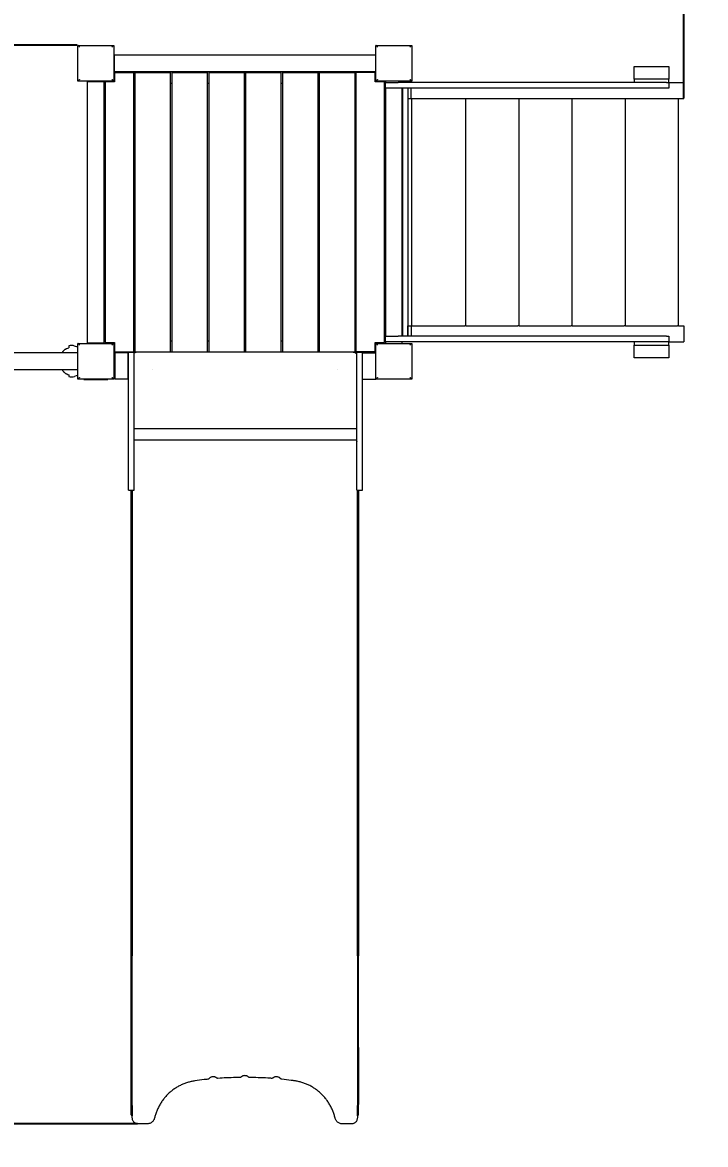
# Model space of a CAD drawing. Extents: x -4644 to 4111, y -3843 to 4581.
# Drawn here: x 149 to 1982, y -1300 to 1712 of the extents above; entities that cross this region are included whole.
import ezdxf

# ---------------------------------------------------------------- set-up
doc = ezdxf.new("R2010")
doc.units = 0
doc.header["$LTSCALE"] = 5
doc.header["$PDMODE"] = 33
doc.header["$PDSIZE"] = 20
doc.linetypes.add('HIDDEN', pattern=[0.375, 0.25, -0.125])
doc.layers.get('Defpoints').update_dxf_attribs({"linetype": 'CONTINUOUS'})
for name, color, linetype in [('LCPROD_FALLINGSPACE', 63, 'HIDDEN'), ('Lg_area', 4, 'CONTINUOUS'), ('Lg_dim', 7, 'CONTINUOUS'), ('Lg_prod', 40, 'CONTINUOUS')]:
    doc.layers.add(name, color=color, linetype=linetype)
doc.styles.add('LG1', font='arial.ttf', dxfattribs={"height": 185})
doc.styles.get("Standard").update_dxf_attribs({"font": 'SIMPLEX'})
doc.dimstyles.new('LG_DIM', dxfattribs={"dimtxt": 2.5, "dimasz": 2.5, "dimexe": 1.25, "dimexo": 0.625, "dimtad": 1, "dimdec": 4, "dimdsep": 46, "dimlunit": 6, "dimtxsty": 'STANDARD', "dimcen": 2.5, "dimadec": 0, "dimazin": 0, "dimtfac": 1, "dimtdec": 4, "dimtmove": 0, "dimatfit": 3, "dimfxl": 1, "dimtolj": 1, "dimtzin": 0, "dimarcsym": 0})

# ---------------------------------------------------------------- blocks, each defined once
blk = doc.blocks.new('*D4')
at = {"layer": 'Defpoints', "color": 0}
for p in [(1167, 3125.3), (1050.3, -3127.7), (3830.4, -3127.7)]:
    blk.add_point(p, dxfattribs=at)
at = {"layer": 'Lg_dim', "color": 0, "lineweight": -2}
for p, q in [((1168, 3125.3), (3880.4, 3125.3)), ((3830.4, 3005.3), (3830.4, 143.3)), ((3830.4, -3007.7), (3830.4, -145.6)), ((1051.3, -3127.7), (3880.4, -3127.7))]:
    blk.add_line(p, q, dxfattribs=at)
at = {"layer": 'Lg_dim', "color": 0}
for points in [[(3850.4, 3005.3), (3810.4, 3005.3), (3830.4, 3125.3)], [(3810.4, -3007.7), (3850.4, -3007.7), (3830.4, -3127.7)]]:
    blk.add_solid(points, dxfattribs=at)
at = {"layer": 'Lg_dim', "color": 4, "insert": (3830.4, -1.2), "char_height": 185, "attachment_point": 5, "style": 'LG1'}
blk.add_mtext('\\A1;6250', dxfattribs=at)
blk = doc.blocks.new('*D5')
at = {"layer": 'Defpoints', "color": 0}
for p in [(-3507, 787.6), (2836, 802.8), (-3507, -3721.8)]:
    blk.add_point(p, dxfattribs=at)
at = {"layer": 'Lg_dim', "color": 0, "lineweight": -2}
for p, q in [((-3507, 786.6), (-3507, -3771.8)), ((2836, 801.8), (2836, -3771.8)), ((-3387, -3721.8), (-794.7, -3721.8)), ((2716, -3721.8), (-142.5, -3721.8))]:
    blk.add_line(p, q, dxfattribs=at)
at = {"layer": 'Lg_dim', "color": 0}
for points in [[(-3387, -3701.8), (-3387, -3741.8), (-3507, -3721.8)], [(2716, -3741.8), (2716, -3701.8), (2836, -3721.8)]]:
    blk.add_solid(points, dxfattribs=at)
at = {"layer": 'Lg_dim', "color": 4, "insert": (-468.6, -3721.8), "char_height": 185, "attachment_point": 5, "style": 'LG1'}
blk.add_mtext('\\A1;6340', dxfattribs=at)
blk = doc.blocks.new('*D6')
at = {"layer": 'Defpoints', "color": 0}
for p in [(-4363.7, 1651.6), (296.7, 1651.6), (458.7, -1244.5)]:
    blk.add_point(p, dxfattribs=at)
at = {"layer": 'Lg_dim', "color": 0, "lineweight": -2}
for p, q in [((295.7, 1651.6), (-4413.7, 1651.6)), ((-4363.7, 1531.6), (-4363.7, 347.9)), ((-4363.7, -1124.5), (-4363.7, 59.1)), ((457.7, -1244.5), (-4413.7, -1244.5))]:
    blk.add_line(p, q, dxfattribs=at)
at = {"layer": 'Lg_dim', "color": 0}
for points in [[(-4343.7, 1531.6), (-4383.7, 1531.6), (-4363.7, 1651.6)], [(-4383.7, -1124.5), (-4343.7, -1124.5), (-4363.7, -1244.5)]]:
    blk.add_solid(points, dxfattribs=at)
at = {"layer": 'Lg_dim', "color": 4, "insert": (-4363.7, 203.5), "char_height": 185, "attachment_point": 5, "style": 'LG1'}
blk.add_mtext('\\A1;2900', dxfattribs=at)
blk = doc.blocks.new('*D7')
at = {"layer": 'Defpoints', "color": 0}
for p in [(1924.4, 3427.1), (1924.4, 1507.8), (-2103.8, 821.8)]:
    blk.add_point(p, dxfattribs=at)
at = {"layer": 'Lg_dim', "color": 0, "lineweight": -2}
for p, q in [((-2103.8, 822.8), (-2103.8, 3477.1)), ((1924.4, 1508.8), (1924.4, 3477.1)), ((-1983.8, 3427.1), (-419, 3427.1)), ((1804.4, 3427.1), (239.6, 3427.1))]:
    blk.add_line(p, q, dxfattribs=at)
at = {"layer": 'Lg_dim', "color": 0}
for points in [[(-1983.8, 3447.1), (-1983.8, 3407.1), (-2103.8, 3427.1)], [(1804.4, 3407.1), (1804.4, 3447.1), (1924.4, 3427.1)]]:
    blk.add_solid(points, dxfattribs=at)
at = {"layer": 'Lg_dim', "color": 4, "insert": (-89.7, 3427.1), "char_height": 185, "attachment_point": 5, "style": 'LG1'}
blk.add_mtext('\\A1;4030', dxfattribs=at)

msp = doc.modelspace()

# ---------------------------------------------------------------- linework, layer by layer
at = {"layer": 'LCPROD_FALLINGSPACE', "linetype": 'Continuous', "lineweight": 0}
msp.add_arc((1910, 1602.8), 1500, 0, 90, dxfattribs=at)
at = {"layer": 'Lg_area', "linetype": 'Continuous', "lineweight": 0}
msp.add_arc((1336, 1602.8), 1500, 0, 85.6683, dxfattribs=at)
at = {"layer": 'Lg_prod', "linetype": 'Continuous', "lineweight": 0}
for p, q in [((297.5, 1554.8), (297.5, 1650.8)), ((297.5, 1650.8), (393.5, 1650.8)), ((393.5, 1650.8), (393.5, 1554.8)), ((1097.5, 1554.8), (1097.5, 1650.8)), ((1097.5, 1650.8), (1193.5, 1650.8)), ((1193.5, 1650.8), (1193.5, 1554.8)), ((395, 1625.3), (393.5, 1625.3)), ((393.5, 1625.3), (393.5, 1580.3)), ((395, 1625.3), (1096, 1625.3)), ((395, 1625.3), (395, 1580.3)), ((1097.5, 1625.3), (1096, 1625.3)), ((1096, 1625.3), (1096, 1580.3)), ((1097.5, 1580.3), (1097.5, 1625.3)), ((393.5, 1580.3), (395, 1580.3)), ((394.5, 1552.8), (394.5, 1580.3)), ((395, 1580.3), (1096, 1580.3)), ((395.5, 1577.8), (395.5, 1552.8)), ((395.5, 1577.8), (446.5, 1577.8)), ((446.5, 1577.8), (446.5, 827.8)), ((450.5, 1577.8), (545.5, 1577.8)), ((450.5, 1577.8), (450.5, 827.8)), ((545.5, 1577.8), (545.5, 828.4)), ((549.5, 1577.8), (644.5, 1577.8)), ((549.5, 1577.8), (549.5, 828.4)), ((644.5, 1577.8), (644.5, 828.4)), ((648.5, 1577.8), (743.5, 1577.8)), ((648.5, 1577.8), (648.5, 828.4)), ((743.5, 1577.8), (743.5, 828.4)), ((747.5, 1577.8), (842.5, 1577.8)), ((747.5, 1577.8), (747.5, 828.4)), ((842.5, 1577.8), (842.5, 828.4)), ((846.5, 1577.8), (941.5, 1577.8)), ((846.5, 1577.8), (846.5, 828.4)), ((941.5, 1577.8), (941.5, 828.4)), ((945.5, 1577.8), (1040.5, 1577.8)), ((945.5, 1577.8), (945.5, 828.4)), ((1040.5, 1577.8), (1040.5, 827.8)), ((1044.5, 827.8), (1044.5, 1577.8)), ((1095.5, 1577.8), (1044.5, 1577.8)), ((1095.5, 1552.8), (1095.5, 1577.8)), ((1096, 1580.3), (1097.5, 1580.3)), ((1096.5, 1552.8), (1096.5, 1580.3)), ((1790.4, 1559.8), (1790.4, 1593.8)), ((1790.4, 1593.8), (1883.4, 1593.8)), ((1883.4, 1593.8), (1883.4, 1559.8)), ((393.5, 1554.8), (297.5, 1554.8)), ((323, 1554.8), (323, 1553.3)), ((368, 1554.8), (323, 1554.8)), ((323, 852.3), (323, 1553.3)), ((323, 1553.3), (368, 1553.3)), ((368, 1553.3), (368, 1554.8)), ((368, 852.3), (368, 1553.3)), ((370.5, 1552.8), (370.5, 852.8)), ((395.5, 1552.8), (370.5, 1552.8)), ((450.5, 1548.4), (446.5, 1548.4)), ((549.5, 1548.4), (545.5, 1548.4)), ((648.5, 1548.4), (644.5, 1548.4)), ((747.5, 1548.4), (743.5, 1548.4)), ((846.5, 1548.4), (842.5, 1548.4)), ((945.5, 1548.4), (941.5, 1548.4)), ((1044.5, 1548.4), (1040.5, 1548.4)), ((1120.5, 1552.8), (1095.5, 1552.8)), ((1193.5, 1554.8), (1097.5, 1554.8)), ((1120.5, 852.8), (1120.5, 1552.8)), ((1123, 1554.8), (1123, 1550.8)), ((1168, 1554.8), (1123, 1554.8)), ((1123, 1535.8), (1123, 1550.8)), ((1123, 1550.8), (1128.7, 1550.8)), ((1128.7, 1550.8), (1157, 1550.8)), ((1877.4, 1550.8), (1157, 1550.8)), ((1168, 1550.8), (1168, 1554.8)), ((1883.4, 1559.8), (1790.4, 1559.8)), ((1790.4, 1559.8), (1790.4, 1550.8)), ((1877.4, 1550.8), (1883.3, 1550.8)), ((1883.3, 1550.8), (1883.4, 1550.8)), ((1883.4, 1550.8), (1883.4, 1559.8)), ((1883.4, 1550.8), (1924.4, 1550.8)), ((1883.4, 1550.8), (1883.4, 1535.8)), ((1924.4, 1507.8), (1924.4, 1550.8)), ((1123, 1535.8), (1123, 869.8)), ((1128.7, 1535.8), (1123, 1535.8)), ((1157, 1535.8), (1128.7, 1535.8)), ((1877.4, 1535.8), (1157, 1535.8)), ((1168, 869.8), (1168, 1535.8)), ((1168.5, 1507.8), (1168, 1507.8)), ((1168.5, 1535.8), (1168.5, 869.8)), ((1183.5, 1535.8), (1183.5, 1507.8)), ((1183.5, 1535.8), (1183.5, 869.8)), ((1183.5, 1507.8), (1192.3, 1507.8)), ((1192.3, 1507.8), (1192.3, 1535.8)), ((1192.3, 1507.8), (1335.7, 1507.8)), ((1194, 897.8), (1194, 1507.8)), ((1335.7, 1507.8), (1339, 1507.8)), ((1339, 1507.8), (1478.5, 1507.8)), ((1339, 897.8), (1339, 1507.8)), ((1478.5, 1507.8), (1481.7, 1507.8)), ((1481.7, 1507.8), (1621.2, 1507.8)), ((1481.7, 897.8), (1481.7, 1507.8)), ((1621.2, 1507.8), (1624.4, 1507.8)), ((1624.4, 1507.8), (1763.9, 1507.8)), ((1624.4, 897.8), (1624.4, 1507.8)), ((1763.9, 1507.8), (1767.2, 1507.8)), ((1767.2, 1507.8), (1906.6, 1507.8)), ((1767.2, 897.8), (1767.2, 1507.8)), ((1883.4, 1535.8), (1877.4, 1535.8)), ((1906.6, 1507.8), (1909.9, 1507.8)), ((1909.9, 1507.8), (1924.4, 1507.8)), ((1909.9, 897.8), (1909.9, 1507.8)), ((1168.5, 897.8), (1168, 897.8)), ((1183.5, 869.8), (1183.5, 897.8)), ((1183.5, 897.8), (1192.3, 897.8)), ((1192.3, 897.8), (1335.7, 897.8)), ((1192.3, 897.8), (1192.3, 869.8)), ((1339, 897.8), (1335.7, 897.8)), ((1339, 897.8), (1478.5, 897.8)), ((1481.7, 897.8), (1478.5, 897.8)), ((1481.7, 897.8), (1621.2, 897.8)), ((1624.4, 897.8), (1621.2, 897.8)), ((1624.4, 897.8), (1763.9, 897.8)), ((1767.2, 897.8), (1763.9, 897.8)), ((1767.2, 897.8), (1906.6, 897.8)), ((1909.9, 897.8), (1906.6, 897.8)), ((1909.9, 897.8), (1924.4, 897.8)), ((1924.4, 897.8), (1924.4, 854.8)), ((273, 844), (273, 839)), ((297.5, 840.5), (288.5, 843.6)), ((297.5, 754.8), (297.5, 850.8)), ((297.5, 850.8), (393.5, 850.8)), ((323, 852.3), (323, 850.8)), ((323, 852.3), (368, 852.3)), ((323, 850.8), (368, 850.8)), ((368, 850.8), (368, 852.3)), ((370.5, 852.8), (395.5, 852.8)), ((393.5, 850.8), (393.5, 754.8)), ((394.5, 852.8), (394.5, 825.3)), ((395.5, 852.8), (395.5, 827.8)), ((446.5, 857.2), (450.5, 857.2)), ((545.5, 857.2), (549.5, 857.2)), ((644.5, 857.2), (648.5, 857.2)), ((743.5, 857.2), (747.5, 857.2)), ((842.5, 857.2), (846.5, 857.2)), ((941.5, 857.2), (945.5, 857.2)), ((1040.5, 857.2), (1044.5, 857.2)), ((1095.5, 852.8), (1120.5, 852.8)), ((1095.5, 827.8), (1095.5, 852.8)), ((1096.5, 852.8), (1096.5, 825.3)), ((1097.5, 754.8), (1097.5, 850.8)), ((1097.5, 850.8), (1193.5, 850.8)), ((1123, 854.8), (1123, 869.8)), ((1123, 869.8), (1128.7, 869.8)), ((1123, 854.8), (1123, 850.8)), ((1128.7, 854.8), (1123, 854.8)), ((1123, 850.8), (1168, 850.8)), ((1128.7, 869.8), (1157, 869.8)), ((1157, 854.8), (1128.7, 854.8)), ((1877.4, 869.8), (1157, 869.8)), ((1877.4, 854.8), (1157, 854.8)), ((1168, 850.8), (1168, 854.8)), ((1193.5, 850.8), (1193.5, 754.8)), ((1790.4, 854.8), (1790.4, 845.8)), ((1790.4, 845.8), (1883.4, 845.8)), ((1790.4, 811.8), (1790.4, 845.8)), ((1877.4, 869.8), (1883.4, 869.8)), ((1883.3, 854.8), (1877.4, 854.8)), ((1883.4, 854.8), (1883.3, 854.8)), ((1883.4, 869.8), (1883.4, 854.8)), ((1883.4, 854.8), (1924.4, 854.8)), ((1883.4, 845.8), (1883.4, 854.8)), ((1883.4, 845.8), (1883.4, 811.8)), ((297.5, 825.3), (-2006.5, 825.3)), ((297.5, 780.3), (297.5, 825.3)), ((433.1, 825.3), (393.5, 825.3)), ((393.5, 825.3), (393.5, 780.3)), ((395.5, 827.8), (446.5, 827.8)), ((396.8, 824.9), (396.8, 754.9)), ((431.8, 824.9), (396.8, 824.9)), ((431.8, 824.9), (431.8, 754.9)), ((433.1, 811.8), (433.1, 826.8)), ((433.1, 826.8), (448.1, 826.8)), ((448.1, 811.8), (448.1, 826.8)), ((448.3, 825.3), (448.1, 825.3)), ((450.5, 827.8), (456.9, 827.8)), ((465.5, 828.4), (1025.5, 828.4)), ((1034.1, 827.8), (1040.5, 827.8)), ((1046, 825.3), (1042.7, 825.3)), ((1095.5, 827.8), (1044.5, 827.8)), ((1045.5, 821.2), (1045.5, 779.8)), ((1046, 811.8), (1046, 826.8)), ((1046, 826.8), (1061, 826.8)), ((1061, 811.8), (1061, 826.8)), ((1097.5, 825.3), (1061, 825.3)), ((1061.8, 754.9), (1061.8, 824.9)), ((1061.8, 824.9), (1096.8, 824.9)), ((1096.8, 754.9), (1096.8, 824.9)), ((1097.5, 780.3), (1097.5, 825.3)), ((433.1, 516.8), (433.1, 811.8)), ((448.1, 516.8), (448.1, 811.8)), ((1046, 516.8), (1046, 811.8)), ((1061, 516.8), (1061, 811.8)), ((1883.4, 811.8), (1790.4, 811.8)), ((-2006.5, 780.3), (297.5, 780.3)), ((273, 766.6), (273, 761.6)), ((297.5, 765.1), (288.5, 762)), ((393.5, 754.8), (297.5, 754.8)), ((313, 754.8), (313, 753.3)), ((313, 753.3), (378, 753.3)), ((378, 754.8), (378, 753.3)), ((393.5, 780.3), (396.8, 780.3)), ((431.8, 754.9), (396.8, 754.9)), ((431.8, 780.3), (433.1, 780.3)), ((497.2, 780.3), (497.2, 780.3)), ((993.8, 780.3), (993.8, 780.3)), ((1045.5, 780.3), (1046, 780.3)), ((1045.5, 779.8), (1045.5, 733.8)), ((1061, 780.3), (1061.8, 780.3)), ((1061.8, 754.9), (1096.8, 754.9)), ((1096.8, 780.3), (1097.5, 780.3)), ((1193.5, 754.8), (1097.5, 754.8)), ((448.1, 621.8), (1045.8, 621.8)), ((1045.8, 591.8), (1045.8, 621.8)), ((448.1, 591.8), (1045.8, 591.8)), ((433.1, 456.8), (433.1, 516.8)), ((448.1, 456.8), (448.1, 516.8)), ((1046, 456.8), (1046, 516.8)), ((1061, 456.8), (1061, 516.8)), ((433.1, 456.8), (448.1, 456.8)), ((1046, 456.8), (1061, 456.8)), ((440.6, -1039.1), (440.6, -793.4)), ((443.3, -1039.2), (443.3, -793.4)), ((1047.7, -793.4), (1047.7, -1039.2)), ((1050.4, -1039.1), (1050.4, -793.4)), ((440.6, -1192.7), (440.6, -1039.1)), ((443.3, -1195.1), (443.3, -1039.2)), ((1047.7, -1039.2), (1047.7, -1195.1)), ((1050.4, -1039.1), (1050.4, -1192.7)), ((440.6, -1220.1), (440.6, -1192.7)), ((443.3, -1195.1), (443.3, -1222.6)), ((1047.7, -1222.6), (1047.7, -1195.1)), ((1050.4, -1220.1), (1050.4, -1192.7)), ((483.7, -1244.5), (458.7, -1244.5)), ((1032.3, -1244.5), (1007.3, -1244.5))]:
    msp.add_line(p, q, dxfattribs=at)
for centre, start, end in [((280.1, 819), 71, 105.7753), ((280.1, 786.6), 254.2247, 289)]:
    msp.add_arc(centre, 26, start, end, dxfattribs=at)
for centre, major_axis, ratio, start_param, end_param in [((318.9, 815.1), (66.8, 11.6), 0.701836, 2.659657, 2.685459), ((318.9, 790.5), (-66.8, 11.6), 0.701836, 0.456134, 0.481936), ((443.1, -1192.7), (-2.5, 0), 0.984808, 0, 1.630904)]:
    msp.add_ellipse(centre, major_axis=major_axis, ratio=ratio, start_param=start_param, end_param=end_param, dxfattribs=at)
for points, knots in [([(302.1, 1646.2), (302.1, 1646.2), (302.1, 1646.2), (301.6, 1646.7), (301, 1647.2), (299.4, 1648.8), (298.6, 1649.7), (297.7, 1650.6), (297.5, 1650.8), (297.5, 1650.8)], [-0.054665, -0.054665, -0.054665, -0.054665, 0, 0, 2.886993, 2.886993, 9.76026, 9.76026, 14.748006, 14.748006, 14.748006, 14.748006]), ([(388.9, 1646.2), (388.9, 1646.2), (388.9, 1646.2), (389.4, 1646.7), (390, 1647.2), (391.6, 1648.8), (392.4, 1649.7), (393.3, 1650.6), (393.5, 1650.8), (393.5, 1650.8)], [-0.054665, -0.054665, -0.054665, -0.054665, 0, 0, 2.886993, 2.886993, 9.76026, 9.76026, 14.748006, 14.748006, 14.748006, 14.748006]), ([(1102.1, 1646.2), (1102.1, 1646.2), (1102.1, 1646.2), (1101.6, 1646.7), (1101, 1647.2), (1099.4, 1648.8), (1098.6, 1649.7), (1097.7, 1650.6), (1097.5, 1650.8), (1097.5, 1650.8)], [-0.054665, -0.054665, -0.054665, -0.054665, 0, 0, 2.886993, 2.886993, 9.76026, 9.76026, 14.748006, 14.748006, 14.748006, 14.748006]), ([(1188.9, 1646.2), (1188.9, 1646.2), (1188.9, 1646.2), (1189.4, 1646.7), (1190, 1647.2), (1191.6, 1648.8), (1192.4, 1649.7), (1193.3, 1650.6), (1193.5, 1650.8), (1193.5, 1650.8)], [-0.054665, -0.054665, -0.054665, -0.054665, 0, 0, 2.886993, 2.886993, 9.76026, 9.76026, 14.748006, 14.748006, 14.748006, 14.748006]), ([(302.1, 1559.4), (302.1, 1559.4), (302.1, 1559.4), (301.6, 1558.8), (301, 1558.3), (299.4, 1556.7), (298.6, 1555.9), (297.7, 1555), (297.5, 1554.8), (297.5, 1554.8)], [-0.054665, -0.054665, -0.054665, -0.054665, 0, 0, 2.886993, 2.886993, 9.76026, 9.76026, 14.748006, 14.748006, 14.748006, 14.748006]), ([(393.5, 1554.8), (393.5, 1554.8), (393.3, 1555), (392.4, 1555.9), (391.6, 1556.7), (390, 1558.3), (389.4, 1558.8), (388.9, 1559.4), (388.9, 1559.4), (388.9, 1559.4)], [20.558259, 20.558259, 20.558259, 20.558259, 24.227592, 24.227592, 29.284044, 29.284044, 31.407917, 31.407917, 31.448132, 31.448132, 31.448132, 31.448132]), ([(1102.1, 1559.4), (1102.1, 1559.4), (1102.1, 1559.4), (1101.6, 1558.8), (1101, 1558.3), (1099.4, 1556.7), (1098.6, 1555.9), (1097.7, 1555), (1097.5, 1554.8), (1097.5, 1554.8)], [-0.054665, -0.054665, -0.054665, -0.054665, 0, 0, 2.886993, 2.886993, 9.76026, 9.76026, 14.748006, 14.748006, 14.748006, 14.748006]), ([(1193.5, 1554.8), (1193.5, 1554.8), (1193.3, 1555), (1192.4, 1555.9), (1191.6, 1556.7), (1190, 1558.3), (1189.4, 1558.8), (1188.9, 1559.4), (1188.9, 1559.4), (1188.9, 1559.4)], [20.558259, 20.558259, 20.558259, 20.558259, 24.227592, 24.227592, 29.284044, 29.284044, 31.407917, 31.407917, 31.448132, 31.448132, 31.448132, 31.448132]), ([(302.1, 846.2), (302.1, 846.2), (302.1, 846.2), (301.6, 846.7), (301, 847.2), (299.4, 848.8), (298.6, 849.7), (297.7, 850.6), (297.5, 850.8), (297.5, 850.8)], [-0.054665, -0.054665, -0.054665, -0.054665, 0, 0, 2.886993, 2.886993, 9.76026, 9.76026, 14.748006, 14.748006, 14.748006, 14.748006]), ([(388.9, 846.2), (388.9, 846.2), (388.9, 846.2), (389.4, 846.7), (390, 847.2), (391.6, 848.8), (392.4, 849.7), (393.3, 850.6), (393.5, 850.8), (393.5, 850.8)], [-0.054665, -0.054665, -0.054665, -0.054665, 0, 0, 2.886993, 2.886993, 9.76026, 9.76026, 14.748006, 14.748006, 14.748006, 14.748006]), ([(1102.1, 846.2), (1102.1, 846.2), (1102.1, 846.2), (1101.6, 846.7), (1101, 847.2), (1099.4, 848.8), (1098.6, 849.7), (1097.7, 850.6), (1097.5, 850.8), (1097.5, 850.8)], [-0.054665, -0.054665, -0.054665, -0.054665, 0, 0, 2.886993, 2.886993, 9.76026, 9.76026, 14.748006, 14.748006, 14.748006, 14.748006]), ([(1188.9, 846.2), (1188.9, 846.2), (1188.9, 846.2), (1189.4, 846.7), (1190, 847.2), (1191.6, 848.8), (1192.4, 849.7), (1193.3, 850.6), (1193.5, 850.8), (1193.5, 850.8)], [-0.054665, -0.054665, -0.054665, -0.054665, 0, 0, 2.886993, 2.886993, 9.76026, 9.76026, 14.748006, 14.748006, 14.748006, 14.748006]), ([(255.9, 826.5), (256.6, 827.9), (257.5, 829.2), (258.9, 830.8), (259.2, 831.1), (259.8, 831.8), (260.1, 832.1), (261.1, 833), (261.8, 833.5), (263.3, 834.6), (264.1, 835.1), (265.3, 835.9), (265.7, 836.1), (266.5, 836.5), (267, 836.8), (269.2, 837.8), (271, 838.5), (273, 839)], [0.00000056, 0.00000056, 0.00000056, 0.00000056, 0.00599976, 0.00599976, 0.00749957, 0.00749957, 0.00899937, 0.00899937, 0.01199897, 0.01199897, 0.01499857, 0.01499857, 0.01649837, 0.01649837, 0.01799817, 0.01799817, 0.02399737, 0.02399737, 0.02399737, 0.02399737]), ([(258.8, 830.7), (258.8, 830.7), (258.7, 830.6), (257.5, 829.2), (256.6, 827.9), (255.9, 826.5)], [0.017683201, 0.017683201, 0.017683201, 0.017683201, 0.018003575, 0.018003575, 0.024004698, 0.024004698, 0.024004698, 0.024004698]), ([(258.1, 829.8), (258.3, 830.1), (258.5, 830.3), (258.9, 830.8), (259.2, 831.1), (259.8, 831.8), (260.1, 832.1), (260.6, 832.5), (260.8, 832.7), (261, 832.8)], [0.00495113, 0.00495113, 0.00495113, 0.00495113, 0.005999765, 0.005999765, 0.007499565, 0.007499565, 0.008999366, 0.008999366, 0.009725422, 0.009725422, 0.009725422, 0.009725422]), ([(258.1, 829.8), (258.3, 830.1), (258.5, 830.3), (258.9, 830.8), (259.2, 831.1), (259.8, 831.8), (260.1, 832.1), (260.6, 832.5), (260.8, 832.7), (261, 832.8)], [0.00495113, 0.00495113, 0.00495113, 0.00495113, 0.005999765, 0.005999765, 0.007499565, 0.007499565, 0.008999366, 0.008999366, 0.009725422, 0.009725422, 0.009725422, 0.009725422]), ([(258.1, 829.8), (258.3, 830.1), (258.5, 830.3), (258.9, 830.8), (259.2, 831.1), (259.8, 831.8), (260.1, 832.1), (260.6, 832.5), (260.8, 832.7), (261, 832.8)], [0.00495113, 0.00495113, 0.00495113, 0.00495113, 0.005999765, 0.005999765, 0.007499565, 0.007499565, 0.008999366, 0.008999366, 0.009725422, 0.009725422, 0.009725422, 0.009725422]), ([(258.1, 829.8), (258.3, 830.1), (258.5, 830.3), (258.9, 830.8), (259.2, 831.1), (259.8, 831.8), (260.1, 832.1), (260.6, 832.5), (260.8, 832.7), (261, 832.8)], [0.00495113, 0.00495113, 0.00495113, 0.00495113, 0.005999765, 0.005999765, 0.007499565, 0.007499565, 0.008999366, 0.008999366, 0.009725422, 0.009725422, 0.009725422, 0.009725422]), ([(448.1, 825.1), (448.2, 825.2), (448.2, 825.2), (449.1, 825.7), (449.9, 826.1), (451.7, 826.7), (452.8, 827), (455, 827.5), (456.2, 827.7), (458.7, 828), (459.9, 828.1), (462.5, 828.3), (463.8, 828.4), (465.2, 828.4), (465.4, 828.4), (465.5, 828.4)], [8.414848, 8.414848, 8.414848, 8.414848, 8.990734, 8.990734, 13.24244, 13.24244, 17.674197, 17.674197, 21.832032, 21.832032, 25.820137, 25.820137, 29.721296, 29.721296, 30.126345, 30.126345, 30.126345, 30.126345]), ([(1025.5, 828.4), (1026.8, 828.4), (1028.1, 828.3), (1030.6, 828.2), (1031.8, 828.1), (1034.2, 827.8), (1035.3, 827.6), (1037.4, 827.2), (1038.4, 827), (1040.3, 826.4), (1041.1, 826.1), (1042.7, 825.3), (1043.4, 824.9), (1044.6, 823.8), (1045.1, 823.1), (1045.4, 821.9), (1045.5, 821.5), (1045.5, 821.2)], [0, 0, 0, 0, 3.823757, 3.823757, 7.68223, 7.68223, 11.574071, 11.574071, 15.539423, 15.539423, 19.637649, 19.637649, 23.972292, 23.972292, 28.363196, 28.363196, 30.119863, 30.119863, 30.119863, 30.119863]), ([(258.8, 774.8), (258.8, 774.9), (258.7, 775), (257.5, 776.3), (256.6, 777.7), (255.9, 779.1)], [0.017683201, 0.017683201, 0.017683201, 0.017683201, 0.018003575, 0.018003575, 0.024004698, 0.024004698, 0.024004698, 0.024004698]), ([(255.9, 779.1), (256.6, 777.7), (257.5, 776.3), (258.9, 774.7), (259.2, 774.4), (259.8, 773.8), (260.1, 773.5), (261.1, 772.6), (261.8, 772), (263.3, 771), (264.1, 770.4), (265.3, 769.7), (265.7, 769.5), (266.5, 769), (267, 768.8), (269.2, 767.8), (271, 767.1), (273, 766.6)], [0.00000056, 0.00000056, 0.00000056, 0.00000056, 0.00599976, 0.00599976, 0.00749957, 0.00749957, 0.00899937, 0.00899937, 0.01199897, 0.01199897, 0.01499857, 0.01499857, 0.01649837, 0.01649837, 0.01799817, 0.01799817, 0.02399737, 0.02399737, 0.02399737, 0.02399737]), ([(258.1, 775.7), (258.3, 775.5), (258.5, 775.3), (258.9, 774.7), (259.2, 774.4), (259.8, 773.8), (260.1, 773.5), (260.6, 773.1), (260.8, 772.9), (261, 772.8)], [0.00495113, 0.00495113, 0.00495113, 0.00495113, 0.005999765, 0.005999765, 0.007499565, 0.007499565, 0.008999366, 0.008999366, 0.009725422, 0.009725422, 0.009725422, 0.009725422]), ([(258.1, 775.7), (258.3, 775.5), (258.5, 775.3), (258.9, 774.7), (259.2, 774.4), (259.8, 773.8), (260.1, 773.5), (260.6, 773.1), (260.8, 772.9), (261, 772.8)], [0.00495113, 0.00495113, 0.00495113, 0.00495113, 0.005999765, 0.005999765, 0.007499565, 0.007499565, 0.008999366, 0.008999366, 0.009725422, 0.009725422, 0.009725422, 0.009725422]), ([(258.1, 775.7), (258.3, 775.5), (258.5, 775.3), (258.9, 774.7), (259.2, 774.4), (259.8, 773.8), (260.1, 773.5), (260.6, 773.1), (260.8, 772.9), (261, 772.8)], [0.00495113, 0.00495113, 0.00495113, 0.00495113, 0.005999765, 0.005999765, 0.007499565, 0.007499565, 0.008999366, 0.008999366, 0.009725422, 0.009725422, 0.009725422, 0.009725422]), ([(258.1, 775.7), (258.3, 775.5), (258.5, 775.3), (258.9, 774.7), (259.2, 774.4), (259.8, 773.8), (260.1, 773.5), (260.6, 773.1), (260.8, 772.9), (261, 772.8)], [0.00495113, 0.00495113, 0.00495113, 0.00495113, 0.005999765, 0.005999765, 0.007499565, 0.007499565, 0.008999366, 0.008999366, 0.009725422, 0.009725422, 0.009725422, 0.009725422]), ([(302.1, 759.4), (302.1, 759.4), (302.1, 759.4), (301.6, 758.8), (301, 758.3), (299.4, 756.7), (298.6, 755.9), (297.7, 755), (297.5, 754.8), (297.5, 754.8)], [-0.054665, -0.054665, -0.054665, -0.054665, 0, 0, 2.886993, 2.886993, 9.76026, 9.76026, 14.748006, 14.748006, 14.748006, 14.748006]), ([(393.5, 754.8), (393.5, 754.8), (393.3, 755), (392.4, 755.9), (391.6, 756.7), (390, 758.3), (389.4, 758.8), (388.9, 759.4), (388.9, 759.4), (388.9, 759.4)], [20.558259, 20.558259, 20.558259, 20.558259, 24.227592, 24.227592, 29.284044, 29.284044, 31.407917, 31.407917, 31.448132, 31.448132, 31.448132, 31.448132]), ([(1102.1, 759.4), (1102.1, 759.4), (1102.1, 759.4), (1101.6, 758.8), (1101, 758.3), (1099.4, 756.7), (1098.6, 755.9), (1097.7, 755), (1097.5, 754.8), (1097.5, 754.8)], [-0.054665, -0.054665, -0.054665, -0.054665, 0, 0, 2.886993, 2.886993, 9.76026, 9.76026, 14.748006, 14.748006, 14.748006, 14.748006]), ([(1193.5, 754.8), (1193.5, 754.8), (1193.3, 755), (1192.4, 755.9), (1191.6, 756.7), (1190, 758.3), (1189.4, 758.8), (1188.9, 759.4), (1188.9, 759.4), (1188.9, 759.4)], [20.558259, 20.558259, 20.558259, 20.558259, 24.227592, 24.227592, 29.284044, 29.284044, 31.407917, 31.407917, 31.448132, 31.448132, 31.448132, 31.448132]), ([(1045.5, 590.7), (1045.5, 590.4), (1045.5, 590), (1045.6, 589.3), (1045.7, 588.9), (1045.8, 588.3), (1045.9, 587.9), (1046, 587.6)], [0, 0, 0, 0, 1.076051, 1.076051, 2.139707, 2.139707, 3.173736, 3.173736, 3.173736, 3.173736]), ([(440.6, 279.6), (440.6, 282.3), (440.6, 284.9), (440.6, 292.1), (440.6, 296.7), (440.6, 305.9), (440.6, 310.4), (440.6, 319.5), (440.6, 324.2), (440.6, 333.6), (440.6, 338.4), (440.6, 348), (440.6, 352.9), (440.6, 362.8), (440.6, 367.8), (440.6, 377.8), (440.6, 382.9), (440.6, 393.1), (440.6, 398.2), (440.5, 408.6), (440.5, 413.8), (440.5, 424.3), (440.5, 429.5), (440.5, 440.1), (440.5, 445.3), (440.5, 452.7), (440.5, 454.7), (440.5, 456.8)], [0, 0, 0, 0, 10.00077, 10.00077, 26.89382, 26.89382, 42.830355, 42.830355, 58.766504, 58.766504, 74.695157, 74.695157, 90.630031, 90.630031, 106.56902, 106.56902, 122.492103, 122.492103, 138.417758, 138.417758, 154.353704, 154.353704, 170.27988, 170.27988, 186.202567, 186.202567, 192.331574, 192.331574, 192.331574, 192.331574]), ([(443.1, 456.8), (443.1, 453.9), (443.1, 450.9), (443.1, 439.2), (443.1, 430.5), (443.1, 404.4), (443.1, 387.2), (443.1, 353.8), (443.1, 337.6), (443.2, 314.4), (443.2, 306.9), (443.2, 295.8), (443.2, 292.2), (443.2, 286.9), (443.2, 285.1), (443.2, 282.5), (443.2, 281.6), (443.2, 280.3), (443.2, 279.8), (443.2, 279), (443.2, 278.5), (443.2, 278.1)], [0.0177516, 0.0177516, 0.0177516, 0.0177516, 0.026492, 0.026492, 0.0529606, 0.0529606, 0.1058978, 0.1058978, 0.158835, 0.158835, 0.1853037, 0.1853037, 0.198538, 0.198538, 0.2051551, 0.2051551, 0.2084637, 0.2084637, 0.210118, 0.210118, 0.2117723, 0.2117723, 0.2117723, 0.2117723]), ([(1047.8, 278.1), (1047.8, 278.5), (1047.8, 279), (1047.8, 279.8), (1047.8, 280.3), (1047.8, 281.6), (1047.8, 282.5), (1047.8, 285.1), (1047.8, 286.9), (1047.8, 292.2), (1047.8, 295.8), (1047.8, 306.9), (1047.8, 314.4), (1047.9, 337.6), (1047.9, 353.8), (1047.9, 387.2), (1047.9, 404.4), (1047.9, 430.5), (1047.9, 439.2), (1047.9, 450.9), (1047.9, 453.9), (1047.9, 456.8)], [0, 0, 0, 0, 0.0016543, 0.0016543, 0.0033086, 0.0033086, 0.0066171, 0.0066171, 0.0132343, 0.0132343, 0.0264686, 0.0264686, 0.0529372, 0.0529372, 0.1058743, 0.1058743, 0.1588115, 0.1588115, 0.1852801, 0.1852801, 0.19402, 0.19402, 0.19402, 0.19402]), ([(1050.5, 456.8), (1050.5, 454.2), (1050.5, 451.5), (1050.5, 443.6), (1050.5, 438.4), (1050.5, 427.8), (1050.5, 422.6), (1050.5, 412.1), (1050.5, 406.9), (1050.4, 396.6), (1050.4, 391.5), (1050.4, 381.3), (1050.4, 376.2), (1050.4, 366.2), (1050.4, 361.2), (1050.4, 351.3), (1050.4, 346.5), (1050.4, 336.8), (1050.4, 332.1), (1050.4, 322.7), (1050.4, 318), (1050.4, 308.9), (1050.4, 304.4), (1050.4, 295.6), (1050.4, 291.3), (1050.4, 284.5), (1050.4, 282.1), (1050.4, 279.6)], [17.731225, 17.731225, 17.731225, 17.731225, 25.571564, 25.571564, 41.496307, 41.496307, 57.421735, 57.421735, 73.343115, 73.343115, 89.271284, 89.271284, 105.207085, 105.207085, 121.130486, 121.130486, 137.056031, 137.056031, 152.995535, 152.995535, 168.928811, 168.928811, 184.858794, 184.858794, 200.794607, 200.794607, 210.062978, 210.062978, 210.062978, 210.062978]), ([(440.6, 229.3), (440.6, 229.6), (440.6, 229.8), (440.6, 230.9), (440.6, 231.7), (440.6, 234.8), (440.6, 237.2), (440.6, 246.6), (440.6, 253.7), (440.6, 267.1), (440.6, 273.4), (440.6, 279.6)], [0, 0, 0, 0, 1, 1, 4, 4, 13, 13, 40, 40, 63.930087, 63.930087, 63.930087, 63.930087]), ([(443.2, 278.1), (443.2, 276.8), (443.2, 275.5), (443.2, 274.1), (443.2, 271.5), (443.2, 268.9), (443.2, 266.3), (443.2, 265), (443.2, 263.6), (443.2, 262.3), (443.2, 259.7), (443.2, 257.1), (443.2, 254.5), (443.2, 251.8), (443.2, 249.2), (443.2, 246.6), (443.2, 245.3), (443.2, 244), (443.2, 242.6), (443.3, 240.1), (443.3, 237.6), (443.3, 235.1), (443.3, 233.9), (443.3, 232.6), (443.3, 231.4), (443.3, 230.2), (443.3, 229), (443.3, 227.7)], [0, 0, 0, 0, 0.00500001, 0.00500001, 0.00500001, 0.015, 0.015, 0.015, 0.02, 0.02, 0.02, 0.03, 0.03, 0.03, 0.04, 0.04, 0.04, 0.04499999, 0.04499999, 0.04499999, 0.05454403, 0.05454403, 0.05454403, 0.05931605, 0.05931605, 0.05931605, 0.06390928, 0.06390928, 0.06390928, 0.06390928]), ([(1047.7, 227.7), (1047.7, 236.1), (1047.8, 248.7), (1047.8, 263.4), (1047.8, 270.7), (1047.8, 273.9), (1047.8, 276), (1047.8, 277), (1047.8, 278.1)], [0.00017879, 0.00017879, 0.00017879, 0.00017879, 0.03213343, 0.04811075, 0.05609941, 0.06009374, 0.06009374, 0.06408807, 0.06408807, 0.06408807, 0.06408807]), ([(1050.4, 279.6), (1050.4, 277), (1050.4, 274.4), (1050.4, 263.9), (1050.4, 256), (1050.4, 241.9), (1050.4, 235.6), (1050.4, 229.3)], [0, 0, 0, 0, 10.000012, 10.000012, 40.000012, 40.000012, 63.930088, 63.930088, 63.930088, 63.930088]), ([(440.6, -793.4), (440.6, -793), (440.6, -792.7), (440.6, -792), (440.6, -791.6), (440.6, -790.7), (440.6, -790.2), (440.6, -789.1), (440.6, -788.6), (440.6, -787.3), (440.6, -786.6), (440.6, -785.1), (440.6, -784.3), (440.6, -782.4), (440.6, -781.4), (440.6, -779.3), (440.6, -778.1), (440.6, -775.4), (440.6, -774), (440.6, -770.9), (440.6, -769.1), (440.6, -762.3), (440.6, -757.1), (440.6, -742.8), (440.6, -733.6), (440.6, -715.3), (440.6, -706.2), (440.6, -688), (440.6, -678.9), (440.6, -660.7), (440.6, -651.6), (440.6, -633.6), (440.6, -624.6), (440.6, -606.6), (440.6, -597.6), (440.6, -579.8), (440.6, -570.9), (440.6, -553.1), (440.6, -544.3), (440.6, -526.7), (440.6, -518), (440.6, -500.6), (440.6, -491.9), (440.6, -474.7), (440.6, -466.1), (440.6, -449.1), (440.6, -440.6), (440.6, -423.8), (440.6, -415.4), (440.6, -398.8), (440.6, -390.6), (440.6, -374.2), (440.6, -366.1), (440.6, -350), (440.6, -342), (440.6, -326.1), (440.6, -318.3), (440.6, -302.7), (440.6, -295), (440.6, -279.8), (440.6, -272.2), (440.6, -257.2), (440.6, -249.8), (440.6, -235.2), (440.6, -228), (440.6, -213.7), (440.6, -206.6), (440.6, -185.3), (440.6, -171.2), (440.6, -140.2), (440.6, -123.3), (440.6, -86.1), (440.6, -65.7), (440.6, -21.1), (440.6, 3.3), (440.6, 56.9), (440.6, 86.1), (440.6, 153.4), (440.6, 191.3), (440.6, 229.3)], [0, 0, 0, 0, 1, 1, 2.2, 2.2, 3.64, 3.64, 5.368, 5.368, 7.4416, 7.4416, 9.92992, 9.92992, 12.915904, 12.915904, 16.499085, 16.499085, 20.798902, 20.798902, 25.958684, 25.958684, 41.438542, 41.438542, 68.968728, 68.968728, 96.497561, 96.497561, 124.027332, 124.027332, 151.558461, 151.558461, 179.0724, 179.0724, 206.607998, 206.607998, 234.152264, 234.152264, 261.687387, 261.687387, 289.198474, 289.198474, 316.722097, 316.722097, 344.262452, 344.262452, 371.801658, 371.801658, 399.319728, 399.319728, 426.838532, 426.838532, 454.37709, 454.37709, 481.91761, 481.91761, 509.439753, 509.439753, 536.961378, 536.961378, 564.498535, 564.498535, 592.033517, 592.033517, 619.55466, 619.55466, 647.081234, 647.081234, 701.518364, 701.518364, 766.84292, 766.84292, 845.232387, 845.232387, 939.299748, 939.299748, 1052.18058, 1052.18058, 1198.755002, 1198.755002, 1198.755002, 1198.755002]), ([(443.3, 227.7), (443.3, 150.2), (443.3, 33.9), (443.3, -101.8), (443.3, -169.6), (443.3, -201.1), (443.3, -214.4), (443.3, -218.1), (443.3, -220.5), (443.3, -221.7), (443.3, -227.8), (443.3, -232.7), (443.3, -257.4), (443.3, -277.8), (443.3, -309.1), (443.3, -319.7), (443.3, -341.2), (443.3, -352), (443.3, -374), (443.3, -385.1), (443.3, -407.5), (443.3, -418.8), (443.3, -441.6), (443.3, -453.1), (443.3, -476.4), (443.3, -488.1), (443.3, -511.6), (443.3, -523.5), (443.3, -547.4), (443.3, -559.4), (443.3, -595.6), (443.3, -620), (443.3, -669.2), (443.3, -693.9), (443.3, -731.2), (443.3, -743.6), (443.3, -759.2), (443.3, -762.3), (443.3, -768.5), (443.3, -771.6), (443.3, -781), (443.3, -787.2), (443.3, -793.4)], [0, 0, 0, 0, 0.299296, 0.448944, 0.523768, 0.56118, 0.570533, 0.57521, 0.57521, 0.579886, 0.579886, 0.598592, 0.598592, 0.673416, 0.673416, 0.710828, 0.710828, 0.74824, 0.74824, 0.785653, 0.785653, 0.823065, 0.823065, 0.860477, 0.860477, 0.897889, 0.897889, 0.935301, 0.935301, 0.972713, 0.972713, 1.047537, 1.047537, 1.122361, 1.122361, 1.159773, 1.159773, 1.169126, 1.169126, 1.178479, 1.178479, 1.197185, 1.197185, 1.197185, 1.197185]), ([(1047.7, -793.4), (1047.7, -787.2), (1047.7, -781), (1047.7, -771.6), (1047.7, -768.5), (1047.7, -762.3), (1047.7, -759.2), (1047.7, -743.6), (1047.7, -731.2), (1047.7, -693.9), (1047.7, -669.2), (1047.7, -620), (1047.7, -595.6), (1047.7, -547.3), (1047.7, -523.4), (1047.7, -488.1), (1047.7, -476.4), (1047.7, -453.1), (1047.7, -441.6), (1047.7, -418.8), (1047.7, -407.5), (1047.7, -385.1), (1047.7, -374), (1047.7, -341.1), (1047.7, -319.6), (1047.7, -277.8), (1047.7, -257.4), (1047.7, -232.7), (1047.7, -227.8), (1047.7, -221.7), (1047.7, -220.5), (1047.7, -218.1), (1047.7, -214.4), (1047.7, -201.1), (1047.7, -169.6), (1047.7, -101.8), (1047.7, 33.9), (1047.7, 150.2), (1047.7, 227.7)], [0, 0, 0, 0, 0.018706, 0.018706, 0.02806, 0.02806, 0.037413, 0.037413, 0.074826, 0.074826, 0.149651, 0.149651, 0.224477, 0.224477, 0.299303, 0.299303, 0.336716, 0.336716, 0.374128, 0.374128, 0.411541, 0.411541, 0.448954, 0.448954, 0.52378, 0.52378, 0.598606, 0.598606, 0.617312, 0.617312, 0.621989, 0.621989, 0.626665, 0.636018, 0.673431, 0.748257, 0.897908, 1.197211, 1.197211, 1.197211, 1.197211]), ([(1050.4, 229.3), (1050.4, 229), (1050.4, 228.8), (1050.4, 228.2), (1050.4, 227.9), (1050.4, 227.2), (1050.4, 226.8), (1050.4, 226), (1050.4, 225.6), (1050.4, 224.6), (1050.4, 224.1), (1050.4, 222.9), (1050.4, 222.2), (1050.4, 220.8), (1050.4, 220), (1050.4, 218.3), (1050.4, 217.4), (1050.4, 215.4), (1050.4, 214.2), (1050.4, 211.8), (1050.4, 210.5), (1050.4, 207.5), (1050.4, 205.9), (1050.4, 202.4), (1050.4, 200.5), (1050.4, 196.2), (1050.4, 193.9), (1050.4, 188.8), (1050.4, 186.1), (1050.4, 180), (1050.4, 176.6), (1050.4, 169.3), (1050.4, 165.3), (1050.4, 156.6), (1050.4, 151.8), (1050.4, 141.2), (1050.4, 135.5), (1050.4, 122.8), (1050.4, 115.9), (1050.4, 100.8), (1050.4, 92.5), (1050.4, 74.3), (1050.4, 64.4), (1050.4, 42.5), (1050.4, 30.6), (1050.4, 4.4), (1050.4, -9.9), (1050.4, -41.4), (1050.4, -58.6), (1050.4, -96.3), (1050.4, -116.9), (1050.4, -162.2), (1050.4, -186.9), (1050.4, -241.3), (1050.4, -272.2), (1050.4, -312.4), (1050.4, -320.5), (1050.4, -336.6), (1050.4, -344.5), (1050.4, -360.6), (1050.4, -368.7), (1050.4, -385), (1050.4, -393.2), (1050.4, -409.7), (1050.4, -418.1), (1050.4, -434.9), (1050.4, -443.3), (1050.4, -460.3), (1050.4, -468.8), (1050.4, -486), (1050.4, -494.7), (1050.4, -512), (1050.4, -520.8), (1050.4, -538.3), (1050.4, -547.1), (1050.4, -564.8), (1050.4, -573.7), (1050.4, -591.5), (1050.4, -600.5), (1050.4, -618.4), (1050.4, -627.4), (1050.4, -645.5), (1050.4, -654.5), (1050.4, -672.7), (1050.4, -681.8), (1050.4, -700), (1050.4, -709.1), (1050.4, -727.4), (1050.4, -736.5), (1050.4, -754.9), (1050.4, -764), (1050.4, -779.9), (1050.4, -786.6), (1050.4, -793.4)], [0.000778, 0.000778, 0.000778, 0.000778, 1, 1, 2.2, 2.2, 3.64, 3.64, 5.368, 5.368, 7.4416, 7.4416, 9.92992, 9.92992, 12.915904, 12.915904, 16.499085, 16.499085, 20.798902, 20.798902, 25.958682, 25.958682, 32.150419, 32.150419, 39.580502, 39.580502, 48.496603, 48.496603, 59.195923, 59.195923, 72.035108, 72.035108, 87.442129, 87.442129, 105.930555, 105.930555, 128.116666, 128.116666, 154.74, 154.74, 186.688, 186.688, 225.0256, 225.0256, 271.030719, 271.030719, 326.236863, 326.236863, 392.484236, 392.484236, 471.981083, 471.981083, 567.3773, 567.3773, 682.010814, 682.010814, 710.523065, 710.523065, 738.04996, 738.04996, 765.566912, 765.566912, 793.10543, 793.10543, 820.645989, 820.645989, 848.170872, 848.170872, 875.68345, 875.68345, 903.219954, 903.219954, 930.761601, 930.761601, 958.290636, 958.290636, 985.799685, 985.799685, 1013.330326, 1013.330326, 1040.874042, 1040.874042, 1068.41323, 1068.41323, 1095.929433, 1095.929433, 1123.457552, 1123.457552, 1150.989226, 1150.989226, 1178.516853, 1178.516853, 1198.688376, 1198.688376, 1198.688376, 1198.688376]), ([(611.1, -1129.1), (607.8, -1129.6), (604.5, -1130.2), (598, -1131.7), (594.7, -1132.6), (588.2, -1134.6), (584.9, -1135.8), (578.6, -1138.3), (575.5, -1139.7), (569.4, -1142.8), (566.4, -1144.4), (560.5, -1147.9), (557.6, -1149.8), (552, -1153.8), (549.3, -1155.9), (544.1, -1160.3), (541.5, -1162.6), (536.6, -1167.5), (534.3, -1170), (529.7, -1175.2), (527.6, -1177.9), (523.5, -1183.4), (521.5, -1186.3), (517.9, -1192.2), (516.1, -1195.2), (513, -1201.3), (511.5, -1204.5), (508.8, -1210.9), (507.5, -1214.1), (505.3, -1220.7), (504.3, -1224.1), (503.4, -1228), (503.2, -1228.5), (503.1, -1229.1)], [0, 0, 0, 0, 10.007346, 10.007346, 20.23364, 20.23364, 30.46726, 30.46726, 40.714198, 40.714198, 50.971823, 50.971823, 61.249415, 61.249415, 71.539769, 71.539769, 81.854618, 81.854618, 92.183137, 92.183137, 102.538224, 102.538224, 112.906574, 112.906574, 123.300922, 123.300922, 133.706868, 133.706868, 144.135592, 144.135592, 154.573252, 154.573252, 156.229538, 156.229538, 156.229538, 156.229538]), ([(646.1, -1124.8), (642.8, -1125.1), (639.5, -1125.5), (627.8, -1126.8), (619.5, -1127.9), (611.1, -1129.1)], [0.000044, 0.000044, 0.000044, 0.000044, 10.000159, 10.000159, 35.268754, 35.268754, 35.268754, 35.268754]), ([(650.4, -1122.3), (650.2, -1122.5), (650, -1122.8), (649.4, -1123.4), (649, -1123.7), (648, -1124.3), (647.4, -1124.6), (646.5, -1124.7), (646.3, -1124.8), (646.1, -1124.8)], [0, 0, 0, 0, 1.006787, 1.006787, 2.581172, 2.581172, 4.548831, 4.548831, 5.143263, 5.143263, 5.143263, 5.143263]), ([(668.7, -1120.6), (668.7, -1120.6), (668.7, -1120.6), (668.7, -1120.5), (668.6, -1120.5), (668.4, -1120.3), (668.2, -1120.1), (667.5, -1119.6), (666.9, -1119.4), (665.6, -1118.8), (664.8, -1118.6), (663, -1118.3), (661.9, -1118.2), (659.6, -1118.3), (658.3, -1118.4), (655.8, -1118.9), (654.5, -1119.3), (652.8, -1120.2), (652.3, -1120.5), (651.3, -1121.3), (650.8, -1121.7), (650.4, -1122.3)], [0, 0, 0, 0, 0.004883, 0.004883, 0.255017, 0.255017, 1.006935, 1.006935, 2.764468, 2.764468, 5.265038, 5.265038, 8.415799, 8.415799, 12.160218, 12.160218, 16.138528, 16.138528, 17.971676, 17.971676, 19.899911, 19.899911, 19.899911, 19.899911]), ([(673.5, -1122.4), (673, -1122.4), (672.5, -1122.4), (671.5, -1122.2), (670.9, -1122.1), (669.8, -1121.5), (669.2, -1121.1), (668.7, -1120.6)], [0, 0, 0, 0, 1.41501, 1.41501, 3.103355, 3.103355, 5.209991, 5.209991, 5.209991, 5.209991]), ([(731.9, -1120.2), (728.6, -1120.2), (725.2, -1120.3), (713, -1120.5), (704.1, -1120.7), (688, -1121.5), (680.7, -1121.9), (673.5, -1122.4)], [0, 0, 0, 0, 10.000155, 10.000155, 36.639083, 36.639083, 58.486354, 58.486354, 58.486354, 58.486354]), ([(736.4, -1118.2), (736.1, -1118.5), (735.7, -1118.8), (734.9, -1119.4), (734.4, -1119.7), (733.2, -1120.1), (732.6, -1120.2), (731.9, -1120.2)], [0.000433, 0.000433, 0.000433, 0.000433, 1.396993, 1.396993, 3.068931, 3.068931, 5.088148, 5.088148, 5.088148, 5.088148]), ([(754.6, -1118.2), (754, -1117.5), (753.3, -1117), (751.9, -1116.3), (751.2, -1116.1), (749.6, -1115.6), (748.5, -1115.4), (746.3, -1115.1), (745.1, -1115.1), (742.5, -1115.3), (741.2, -1115.6), (739.4, -1116.2), (738.8, -1116.5), (737.6, -1117.1), (736.9, -1117.6), (736.4, -1118.2)], [0, 0, 0, 0, 2.557149, 2.557149, 4.690791, 4.690791, 7.794881, 7.794881, 11.474597, 11.474597, 15.451952, 15.451952, 17.270606, 17.270606, 19.629081, 19.629081, 19.629081, 19.629081]), ([(759.1, -1120.2), (758.6, -1120.2), (758.2, -1120.2), (757.2, -1119.9), (756.6, -1119.7), (755.6, -1119.1), (755, -1118.7), (754.6, -1118.2)], [0, 0, 0, 0, 1.408839, 1.408839, 3.093367, 3.093367, 5.088341, 5.088341, 5.088341, 5.088341]), ([(817.5, -1122.4), (814.2, -1122.2), (810.9, -1122), (798.7, -1121.2), (789.8, -1120.8), (773.7, -1120.4), (766.4, -1120.3), (759.1, -1120.2)], [0, 0, 0, 0, 10.000155, 10.000155, 36.643317, 36.643317, 58.486369, 58.486369, 58.486369, 58.486369]), ([(822.3, -1120.6), (822, -1120.8), (821.8, -1121.1), (821.1, -1121.6), (820.6, -1121.8), (819.5, -1122.3), (818.8, -1122.4), (818, -1122.4), (817.7, -1122.4), (817.5, -1122.4)], [0, 0, 0, 0, 1.028981, 1.028981, 2.617628, 2.617628, 4.585859, 4.585859, 5.214695, 5.214695, 5.214695, 5.214695]), ([(840.6, -1122.3), (840.2, -1121.8), (839.8, -1121.3), (838.8, -1120.6), (838.3, -1120.2), (836.8, -1119.5), (835.9, -1119.2), (833.9, -1118.6), (832.8, -1118.4), (830.3, -1118.2), (829, -1118.2), (826.4, -1118.5), (825.1, -1118.8), (823.7, -1119.6), (823.4, -1119.7), (822.9, -1120), (822.8, -1120.1), (822.6, -1120.3), (822.5, -1120.4), (822.4, -1120.4), (822.4, -1120.5), (822.4, -1120.5), (822.3, -1120.5), (822.3, -1120.6), (822.3, -1120.6), (822.3, -1120.6), (822.3, -1120.6), (822.3, -1120.6), (822.3, -1120.6), (822.3, -1120.6), (822.3, -1120.6), (822.3, -1120.6), (822.3, -1120.6), (822.3, -1120.6)], [0, 0, 0, 0, 1.775734, 1.775734, 3.726361, 3.726361, 6.553021, 6.553021, 10.006129, 10.006129, 13.9205, 13.9205, 17.808331, 17.808331, 18.83721, 18.83721, 19.363892, 19.363892, 19.629562, 19.629562, 19.76276, 19.76276, 19.829409, 19.829409, 19.862741, 19.862741, 19.879407, 19.879407, 19.887741, 19.887741, 19.891907, 19.891907, 19.896074, 19.896074, 19.896074, 19.896074]), ([(844.9, -1124.8), (844.5, -1124.8), (844.2, -1124.7), (843.4, -1124.5), (842.9, -1124.3), (841.9, -1123.7), (841.4, -1123.2), (840.8, -1122.6), (840.7, -1122.4), (840.6, -1122.3)], [0, 0, 0, 0, 1.00703, 1.00703, 2.585236, 2.585236, 4.551985, 4.551985, 5.143311, 5.143311, 5.143311, 5.143311]), ([(879.9, -1129.1), (876.6, -1128.7), (873.3, -1128.2), (861.6, -1126.7), (853.3, -1125.7), (844.9, -1124.8)], [0, 0, 0, 0, 10.000162, 10.000162, 35.268564, 35.268564, 35.268564, 35.268564]), ([(987.9, -1229.1), (987.1, -1225.8), (986.2, -1222.6), (984.2, -1216.1), (983, -1212.8), (980.4, -1206.4), (978.9, -1203.2), (975.8, -1197), (974.1, -1193.9), (970.5, -1188), (968.6, -1185.1), (964.6, -1179.4), (962.5, -1176.7), (958, -1171.4), (955.7, -1168.8), (950.8, -1163.9), (948.3, -1161.5), (943.1, -1157), (940.4, -1154.9), (934.8, -1150.8), (932, -1148.9), (926.1, -1145.3), (923.1, -1143.6), (917, -1140.4), (913.9, -1139), (907.6, -1136.4), (904.4, -1135.2), (897.9, -1133.1), (894.6, -1132.1), (888, -1130.5), (884.6, -1129.9), (880.8, -1129.3), (880.3, -1129.2), (879.9, -1129.1)], [0, 0, 0, 0, 10.006716, 10.006716, 20.461772, 20.461772, 30.90407, 30.90407, 41.334145, 41.334145, 51.744726, 51.744726, 62.14172, 62.14172, 72.514355, 72.514355, 82.872903, 82.872903, 93.205029, 93.205029, 103.52369, 103.52369, 113.816698, 113.816698, 124.098063, 124.098063, 134.357183, 134.357183, 144.607573, 144.607573, 154.841394, 154.841394, 156.229354, 156.229354, 156.229354, 156.229354]), ([(440.6, -1220.1), (440.6, -1220.4), (440.7, -1220.6), (440.8, -1221.1), (441, -1221.4), (441.3, -1221.8), (441.5, -1222), (441.9, -1222.3), (442.1, -1222.4), (442.6, -1222.6), (442.9, -1222.6), (443.2, -1222.6), (443.2, -1222.6), (443.3, -1222.6)], [3.141593, 3.141593, 3.141593, 3.141593, 3.456918, 3.456918, 3.773152, 3.773152, 4.091768, 4.091768, 4.41333, 4.41333, 4.737248, 4.737248, 4.772451, 4.772451, 4.772451, 4.772451]), ([(458.7, -1244.5), (457.5, -1244.5), (456.3, -1244.4), (454.1, -1243.9), (453, -1243.5), (450.9, -1242.4), (449.9, -1241.8), (448.1, -1240.3), (447.3, -1239.4), (445.9, -1237.5), (445.3, -1236.5), (444.4, -1234.3), (444.1, -1233.2), (443.8, -1231.6), (443.7, -1231.1), (443.7, -1230.6)], [0, 0, 0, 0, 3.487889, 3.487889, 6.980294, 6.980294, 10.475854, 10.475854, 13.975574, 13.975574, 17.481048, 17.481048, 20.994924, 20.994924, 22.475401, 22.475401, 22.475401, 22.475401]), ([(503.1, -1229.1), (502.8, -1230.4), (502.4, -1231.7), (501.2, -1234.1), (500.5, -1235.3), (498.9, -1237.5), (498, -1238.5), (496, -1240.3), (494.9, -1241.1), (492.6, -1242.5), (491.4, -1243), (488.8, -1243.9), (487.5, -1244.2), (485.3, -1244.5), (484.5, -1244.5), (483.7, -1244.5)], [0, 0, 0, 0, 4.024389, 4.024389, 8.094592, 8.094592, 12.153788, 12.153788, 16.206279, 16.206279, 20.249219, 20.249219, 24.283461, 24.283461, 26.77664, 26.77664, 26.77664, 26.77664]), ([(1007.3, -1244.5), (1006, -1244.5), (1004.7, -1244.4), (1002.1, -1243.9), (1000.8, -1243.5), (998.3, -1242.4), (997.1, -1241.8), (994.9, -1240.2), (993.9, -1239.3), (992, -1237.4), (991.2, -1236.3), (989.7, -1234), (989.1, -1232.8), (988.3, -1230.7), (988.1, -1229.9), (987.9, -1229.1)], [0, 0, 0, 0, 3.994586, 3.994586, 8.021688, 8.021688, 12.052598, 12.052598, 16.090286, 16.090286, 20.136422, 20.136422, 24.191323, 24.191323, 26.776841, 26.776841, 26.776841, 26.776841]), ([(1047.3, -1230.6), (1047.2, -1231.7), (1047, -1232.9), (1046.3, -1235.1), (1045.8, -1236.2), (1044.6, -1238.2), (1043.9, -1239.2), (1042.2, -1240.9), (1041.3, -1241.6), (1039.3, -1242.9), (1038.3, -1243.4), (1036.1, -1244.1), (1034.9, -1244.4), (1033.3, -1244.5), (1032.8, -1244.5), (1032.3, -1244.5)], [0, 0, 0, 0, 3.514478, 3.514478, 7.032327, 7.032327, 10.546655, 10.546655, 14.056154, 14.056154, 17.558371, 17.558371, 21.05663, 21.05663, 22.47513, 22.47513, 22.47513, 22.47513]), ([(1047.7, -1222.6), (1048, -1222.6), (1048.3, -1222.6), (1048.8, -1222.4), (1049, -1222.3), (1049.5, -1222), (1049.7, -1221.9), (1050, -1221.4), (1050.1, -1221.2), (1050.3, -1220.7), (1050.4, -1220.4), (1050.4, -1220.1), (1050.4, -1220.1), (1050.4, -1220.1)], [4.652308, 4.652308, 4.652308, 4.652308, 4.977004, 4.977004, 5.301094, 5.301094, 5.622936, 5.622936, 5.941812, 5.941812, 6.258197, 6.258197, 6.283185, 6.283185, 6.283185, 6.283185])]:
    msp.add_open_spline(points, degree=3, knots=knots, dxfattribs=at)
for points in [[(264.5, 835.4), (264.5, 835.4), (264.6, 835.5), (264.7, 835.5)], [(264.5, 835.4), (264.5, 835.4), (264.6, 835.5), (264.7, 835.5)], [(264.5, 835.4), (264.5, 835.4), (264.6, 835.5), (264.7, 835.5)], [(264.5, 835.4), (264.5, 835.4), (264.6, 835.5), (264.7, 835.5)], [(264.5, 770.2), (264.5, 770.2), (264.6, 770.1), (264.7, 770.1)], [(264.5, 770.2), (264.5, 770.2), (264.6, 770.1), (264.7, 770.1)], [(264.5, 770.2), (264.5, 770.2), (264.6, 770.1), (264.7, 770.1)], [(264.5, 770.2), (264.5, 770.2), (264.6, 770.1), (264.7, 770.1)], [(1045.5, 733.8), (1045.5, 696.5), (1045.5, 659.2), (1045.5, 621.8)], [(1045.5, 591.8), (1045.5, 583.3), (1045.5, 574.7), (1045.5, 566.1)], [(443.2, 278.1), (443.2, 278.1), (443.2, 278.1), (443.2, 278.1)], [(1047.8, 278.1), (1047.8, 278.1), (1047.8, 278.1), (1047.8, 278.1)], [(443.3, 227.7), (443.3, 227.7), (443.3, 227.7), (443.3, 227.7)], [(1047.7, 227.7), (1047.7, 227.7), (1047.7, 227.7), (1047.7, 227.7)], [(646.1, -1124.8), (646.1, -1124.8), (646.1, -1124.8), (646.1, -1124.8)], [(650.4, -1122.3), (650.4, -1122.3), (650.4, -1122.3), (650.4, -1122.3)], [(673.5, -1122.4), (673.5, -1122.4), (673.5, -1122.4), (673.5, -1122.4)], [(736.4, -1118.2), (736.4, -1118.2), (736.4, -1118.2), (736.4, -1118.2)], [(759.1, -1120.2), (759.1, -1120.2), (759.1, -1120.2), (759.1, -1120.2)], [(822.3, -1120.6), (822.3, -1120.6), (822.3, -1120.6), (822.3, -1120.6)], [(840.6, -1122.3), (840.6, -1122.3), (840.6, -1122.3), (840.6, -1122.3)], [(844.9, -1124.8), (844.9, -1124.8), (844.9, -1124.8), (844.9, -1124.8)], [(443.7, -1230.6), (443.5, -1227.9), (443.3, -1225.3), (443.2, -1222.6)], [(443.3, -1222.6), (443.3, -1222.6), (443.3, -1222.6), (443.3, -1222.6)], [(1047.8, -1222.6), (1047.7, -1225.3), (1047.5, -1227.9), (1047.3, -1230.6)], [(1047.7, -1222.6), (1047.7, -1222.6), (1047.7, -1222.6), (1047.7, -1222.6)]]:
    msp.add_open_spline(points, degree=3, dxfattribs=at)

# ---------------------------------------------------------------- dimensions: what is measured, and where the dimension line sits
at = {"layer": 'Lg_dim'}
dim = msp.add_linear_dim(base=(1924.4, 3427.1), p1=(-2103.8, 821.8), p2=(1924.4, 1507.8), dimstyle='LG_DIM', override={"dimtxt": 185, "dimasz": 120, "dimexe": 50, "dimexo": 1, "dimgap": 50, "dimtad": 0, "dimtih": 1, "dimtoh": 1, "dimdec": 0, "dimrnd": 10, "dimlunit": 2, "dimtxsty": 'LG1', "dimclrt": 4, "dimadec": 4, "dimtdec": 0}, dxfattribs=at)
dim.commit()
dim.dimension.update_dxf_attribs({"geometry": '*D7', "text_midpoint": (-89.7, 3427.1)})
for base, p1, p2, picture, middle in [((3830.4, -3127.7), (1167, 3125.3), (1050.3, -3127.7), '*D4', (3830.4, -1.2)), ((-4363.7, 1651.6), (458.7, -1244.5), (296.7, 1651.6), '*D6', (-4363.7, 203.5))]:
    dim = msp.add_linear_dim(base=base, p1=p1, p2=p2, angle=90, dimstyle='LG_DIM', override={"dimtxt": 185, "dimasz": 120, "dimexe": 50, "dimexo": 1, "dimgap": 50, "dimtad": 0, "dimtih": 1, "dimtoh": 1, "dimdec": 0, "dimrnd": 10, "dimlunit": 2, "dimtxsty": 'LG1', "dimclrt": 4, "dimadec": 4, "dimtdec": 0}, dxfattribs=at)
    dim.commit()
    dim.dimension.update_dxf_attribs({"geometry": picture, "text_midpoint": middle})
dim = msp.add_linear_dim(base=(-3507, -3721.8), p1=(2836, 802.8), p2=(-3507, 787.6), dimstyle='LG_DIM', override={"dimtxt": 185, "dimasz": 120, "dimexe": 50, "dimexo": 1, "dimgap": 50, "dimtad": 0, "dimtih": 1, "dimtoh": 1, "dimdec": 0, "dimrnd": 10, "dimlunit": 2, "dimtxsty": 'LG1', "dimclrt": 4, "dimadec": 4, "dimtdec": 0}, dxfattribs=at)
dim.commit()
dim.dimension.update_dxf_attribs({"geometry": '*D5', "text_midpoint": (-468.6, -3721.8), "dimtype": 160})

doc.saveas('drawing.dxf')
